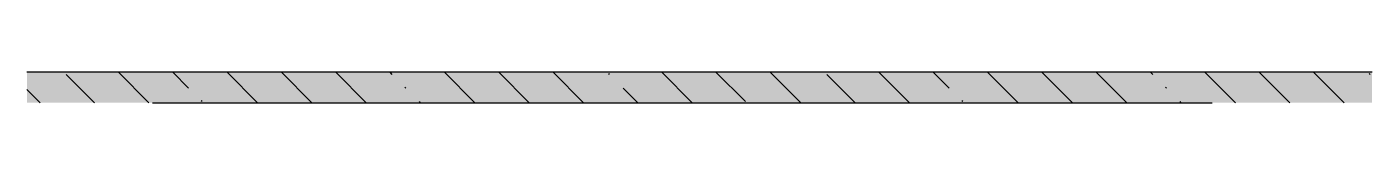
# Model space of a CAD drawing. Header units: millimetres. Extents: x -269418 to 201924, y -5890 to 98643.
# Drawn here: x -19577 to -16047, y 12332 to 12412 of the extents above; entities that cross this region are included whole.
import ezdxf

# ---------------------------------------------------------------- set-up
doc = ezdxf.new("R2010")
doc.units = ezdxf.units.MM
doc.layers.add('0) ПГП', color=1, linetype='Continuous', lineweight=30)

msp = doc.modelspace()

# ---------------------------------------------------------------- hatches: boundary and pattern name
at = {"layer": '0) ПГП'}
h = msp.add_hatch(dxfattribs=at)
h.set_pattern_fill('FP_16', color=256, style=0, pattern_type=2)
h.set_pattern_definition([(50, (-61957, -2848), (72.87376, -6.37607), [7.62, -83.82]), (355, (-61957, -2848), (-14.09699, 76.42244), [6.096, -67.056]), (100.451, (-61950.93, -2848.53), (58.77696, 70.04687), [6.476, -71.236]), (46.184, (-61957, -2827.68), (108.43142, -16.81745), [11.43, -125.73]), (96.636, (-61947.96, -2829.08), (94.961, 98.97089), [9.714, -106.854]), (351.184, (-61957, -2827.68), (94.96227, 98.97018), [9.144, -100.584]), (21, (-61946.84, -2832.76), (60.64565, -40.90654), [7.62, -83.82]), (326, (-61946.84, -2832.76), (24.72083, 73.67493), [6.096, -67.056]), (71.451, (-61941.786, -2836.17), (85.36689, 32.76874), [6.476, -71.236]), (37.5, (-61957, -2848), (1.235525, 33.822432), [3.353, -62.89, 3.353, -64.719, -67.31]), (37.5, (-61957, -2848), (1.235525, 33.822432), [-134.315, 3.353, -63.957]), (7.5, (-61957, -2848), (26.728146, 40.07255), [3.353, -35.458, 3.353, -61.366, -25.654]), (7.5, (-61957, -2848), (26.728146, 40.07255), [-103.53, 3.353, -22.301]), (327.5, (-61979.657, -2848), (54.236318, -2.292117), [3.353, -22.047, 3.353, -75.895, -105.156]), (327.5, (-61979.657, -2848), (54.236318, -2.292117), [-104.648, 3.353, -101.803]), (317.5, (-61989.817, -2848), (59.25158, 10.17014), [3.353, -29.667, 3.353, -49.276, -74.676]), (317.5, (-61989.817, -2848), (59.25158, 10.17014), [-85.649, 3.353, -71.323])])
h.paths.add_polyline_path([(-16127, 12332), (-16047, 12332), (-16047, 12412), (-19577, 12412), (-19577, 12332), (-16387, 12332)], flags=0)
h = msp.add_hatch(dxfattribs=at)
h.set_pattern_fill('FP_17', color=256, style=0, pattern_type=2)
h.set_pattern_definition([(135, (-61957, -2848), (-142.5612, -142.5612), []), (135, (-61814.44, -2848), (-142.5612, -142.5612), [252.016, -50.403, 3.353, -47.05])])
h.paths.add_polyline_path([(-16127, 12332), (-16047, 12332), (-16047, 12412), (-19577, 12412), (-19577, 12332), (-16387, 12332)], flags=0)

# ---------------------------------------------------------------- linework, layer by layer
for p, q in [((-16047, 12412), (-19577, 12412)), ((-19247, 12332), (-16467, 12332))]:
    msp.add_line(p, q, dxfattribs=at)

doc.saveas('drawing.dxf')
